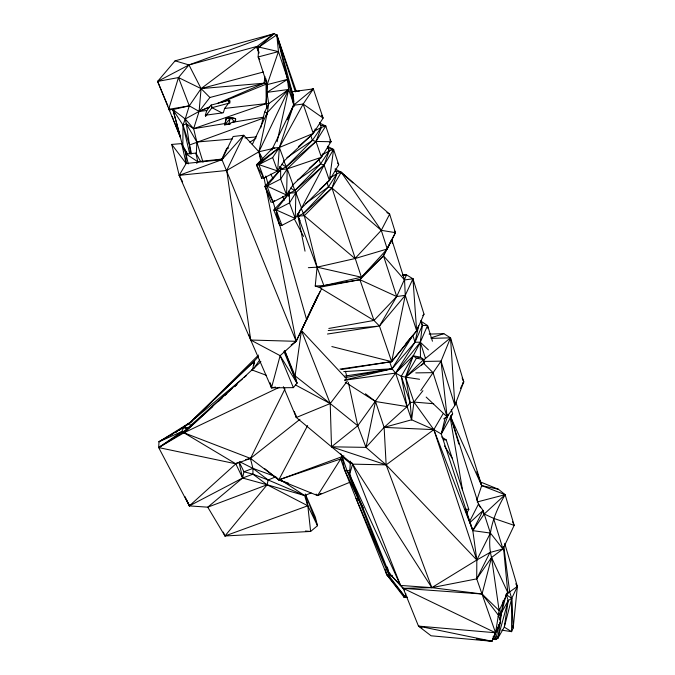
<?xml version="1.0" encoding="UTF-8"?>
<svg xmlns="http://www.w3.org/2000/svg" width="675" height="675" viewBox="0 0 675 675"><rect width="100%" height="100%" fill="white"/><g stroke="black" fill="none" stroke-linecap="round" stroke-linejoin="round"><path stroke-width="1.01" d="M503.795 546.632L509.676 591.857L511.726 598.413L511.583 631.657L501.761 630.146M350.418 461.152L349.566 474.533L389.019 573.075L403.228 588.338L418.475 626.113L431.097 635.799L491.94 641.25L495.551 632.762L476.719 578.863L476.82 560.005L472.821 530.634L441.29 433.991L445.129 417.96M266.988 108.523L266.22 103.596L266.001 78.806M476.39 639.065L491.94 641.25L495.551 632.762L499.137 610.58L507.786 592.523L491.543 557.499C485.823 535.857 494.167 513.278 505.128 494.674L498.471 489.282L480.043 481.798M283.812 160.827L287.204 168.893L286.58 195.05L273.046 202.002L270.945 202.188L264.862 186.258L280.631 169.56L286.04 166.928L316.001 141.455L325.763 126.023L319.562 123.01M327.426 146.306L333.602 149.453L324.101 165.054L294.722 190.671L289.297 193.227L273.822 210.035L279.737 225.509L281.939 225.34L295.27 218.438L295.878 192.637L292.587 184.832M167.923 105.975L157.613 81.405L188.975 64.943L273.907 33.75L201.082 88.602L189.295 105.848L185.22 118.977L186.342 123.854L193.649 128.672L266.22 103.596L267.165 84.637L278.446 51.604L276.784 34.796L273.907 33.75L175.095 60.834L157.613 81.405L180.436 137.396L174.049 121.196M343.879 455.895L342.115 456.638L340.723 458.949L344.478 469.716L386.724 574.653L404.148 597.299L405.574 597.518L405.734 593.384M196.298 154.432L196.855 142.02L193.649 128.672L185.22 118.977L172.893 109.578L168.666 109.35L178.487 77.566L188.975 64.943L256.542 46.533L278.446 51.604L293.161 95.42L293.549 105.266L279.374 147.471L277.644 170.986L263.9 177.989L261.605 178.217L256.483 164.827L272.616 148.213L293.549 105.266L313.343 88.906L323.106 118.074L313.259 133.447L284.259 160.844L277.644 170.986L258.795 164.59L256.483 164.827L263.9 177.989L258.795 164.59L279.374 147.471L313.259 133.447L315.284 128.857M235.567 120.749L235.642 118.943L234.208 118.268L230.386 117.492L226.37 118.007L224.691 124.909L230.648 123.879M273.907 33.75L258.635 47.351L258.162 56.97L267.165 84.637L266.22 103.596L224.648 108.439L223.332 112.767L205.504 115.214L205.689 116.108L211.958 107.688L228.8 103.224M191.7 421.47L159.005 441.762L158.684 447.576L189.338 505.896L207.765 507.178L267.114 484.768L304.611 495.517L311.133 492.961M253.884 365.411L254.146 361.26L258.407 356.602M492.868 639.284L495.855 639.554L497.939 638.12L498.091 636.027M335.078 168.986L341.238 172.277L389.652 214.127L395.44 232.664L383.484 255.791L359.918 279.695L319.233 287.356L315.233 286.04L317.09 267.173L304.315 215.722L301.084 208.06M266.676 81.118L266.389 84.046L267.165 84.637L287.533 79.372L276.784 34.796L258.635 47.351M504.689 543.35L517.388 586.457L513.169 628.045L511.583 631.657L504.292 627.134L508.199 600.539L506.208 594.608L511.726 598.413L513.169 628.045L512.595 626.037M217.721 103.343L264.136 83.194L264.912 76.351M432.456 341.212L427.545 325.519L421.225 321.393L422.348 325.443L420.306 342.242L420.457 357.126L423.689 359.539L424.642 362.492L421.664 365.099M267.114 114.581L268.718 103.629L266.929 92.374L287.533 79.372L294.368 105.967L293.549 105.266L292.216 91.707L313.343 88.906L303.168 104.051L279.374 147.471L272.658 157.553L258.795 164.59M515.734 583.765L517.388 586.457L511.726 598.413L504.292 627.134L497.939 638.12L503.297 600.353M317.917 295.355L301.421 330.497L330.218 403.549L331.518 446.808L365.993 447.382L384.126 427.393L411.607 419.791L413.961 402.081L405.548 377.148L413.227 355.843L420.306 342.242L427.545 325.519L422.348 325.443L415.007 342.2L395.584 373.073L357.75 425.773L331.518 446.808L296.333 417.488L283.373 386.691M389.779 573.1L389.315 576.163L405.574 597.518L407.531 597.358M252.695 369.411L254.146 361.26L189.068 423.335L183.592 427.486L159.005 441.762L181.845 431.544L184.908 431.291M423.394 361.167L423.689 359.539L416.416 358.197L413.227 355.843L395.584 373.073L344.689 380.219M498.842 624.552L495.855 639.554L492.834 638.888M499.829 619.557L506.208 594.608M450.664 416.948L481.688 485.603L505.128 494.674L514.164 525.361L502.959 548.961L489.949 552.504L476.82 560.005L386.151 464.873L365.993 447.382L375.494 401.507L365.462 393.795M287.533 79.372L288.622 89.471L267.368 112.548L258.913 151.774L260.938 162.076M281.104 480.144L304.611 495.517L307.817 505.778L317.486 525.724L305.311 493.999L315.326 517.126L317.486 525.724L310.635 531.444L224.952 535.967L207.765 507.178L242.595 478.027L243.953 471.766L239.228 462.147M277.104 141.716L288.622 89.471L266.929 92.374M418.627 325.823L415.007 342.2L392.057 368.786L344.63 380.033M223.349 532.119L224.952 535.967L267.114 484.768L268.177 479.993L275.881 476.727M260.677 127.896L264.617 112.151L268.718 103.629L288.622 89.471L294.368 105.967L294.148 104.051M493.13 638.212L500.614 621.802L498.479 615.271L482.043 594L491.543 557.499L502.959 548.961L493.526 518.307L484.245 514.013L483.199 512.207M321.612 288.655L296.173 341.322L280.133 355.657L271.477 387.838L293.397 387.644L296.983 383.138L295.093 375.857L284.808 350.781M497.939 638.12L508.199 600.539L511.726 598.413M235.642 118.943L234.984 121.255L228.555 123.871L228.707 124.419L230.386 117.492L234.782 121.905M230.555 117.998L226.538 118.505L226.336 118.041L224.691 124.909L230.555 117.998L234.208 118.268M387.307 567L389.019 573.075L403.228 588.338L431.798 587.647L476.719 578.863L491.543 557.499L499.137 610.58L482.043 594L431.798 587.647L400.545 585.428L349.566 474.533L352.603 464.138L351.582 462.324M417.741 327.088L416.652 330.843L391.669 361.657L341.212 369.546M280.336 223.493L279.737 225.509L276.033 209.849L289.297 193.227L295.878 192.637L324.101 165.054L329.164 150.922L327.864 147.082M288.402 196.256L289.297 193.227L288.698 191.211M280.041 171.534L280.631 169.56L279.965 166.598M221.932 112.868L211.958 107.688L210.853 105.258L206.803 110.523L205.352 115.172L205.689 116.108L205.335 115.231M305.024 251.168L297.945 216.051L299.801 210.094M476.795 500.276L481.688 485.603L455.878 402.114M297.219 214.152L297.945 216.051L304.315 215.722L331.982 188.03L336.859 173.737L335.281 169.062M402.393 275.096L406.536 274.868L412.957 278.792L424.001 314.162L416.652 330.843L391.669 361.657L389.711 361.96L392.057 368.786L395.584 373.073L411.607 419.791L433.822 429.637L441.29 433.991L448.259 414.585M265.942 116.421L267.368 112.548L264.617 112.151M261.605 178.217L262.313 176.285M271.907 150.154L272.616 148.213L279.374 147.471L284.259 160.844M274.32 200.424L273.046 202.002L264.862 186.258L266.971 186.064L280.648 179.069L287.204 168.893L316.001 141.455L321.249 127.474L319.587 122.555M429.123 334.108L443.846 333.669L450.537 337.837L463.733 381.873L454.857 405.354L447.103 416.888L443.694 418.871M402.342 275.147L406.536 274.868L396.714 296.544L379.451 326.05L391.669 361.657L339.998 369.073M448.183 414.155L447.103 416.888L426.178 397.077M330.885 176.656L329.383 180.444L301.531 208.102L295.27 218.438L276.033 209.849L273.822 210.035M420.787 390.563L441.053 361.142L450.537 337.837L431.123 338.377M287.483 119.787L293.549 105.266L303.168 104.051L323.106 118.074L321.646 115.307M322.988 153.537L321.427 157.267L293.017 184.807L286.58 195.05L266.971 186.064L280.631 169.56L287.204 168.893L321.427 157.267L331.012 141.725L325.763 126.023L320.768 125.288M299.945 419.327L250.526 458.418L235.803 463.801L158.684 447.576L181.845 431.544L183.592 427.486L189.304 427.613M422.035 627.902L418.475 626.113L495.551 632.762L500.614 621.802M318.001 295.262L296.173 341.322L291.111 344.933M394.419 230.825L395.44 232.664L387.248 248.982L361.429 277.223L359.918 279.695L323.89 285.601L315.233 286.04M252.315 144.475L267.368 112.548M320.017 291.49L306.627 319.688L276.159 212.465M288.622 89.471L258.913 151.774L226.741 170.463L179.179 175.34L171.737 144.416L181.634 143.598L187.777 154.541M285.01 388.884L250.526 458.418L245.641 459.608M331.838 346.553L391.669 361.657L405.27 295.321L404.553 279.948L391.711 239.414L383.484 255.791L361.429 277.223L323.89 285.601L319.233 287.356M460.477 388.353L463.733 381.873L462.147 378.017M476.719 578.863L489.949 552.504M431.798 587.647L386.151 464.873L331.518 446.808L352.603 464.138L431.798 587.647L476.82 560.005L490.396 533.064L483.072 510.477L478.482 504.09L450.579 416.112M502.959 548.961L490.396 533.064L472.821 530.634L483.072 510.477L469.749 522.728M469.665 521.362L478.482 504.09L480.575 507.701M466.813 513.219L468.804 509.355L446.226 439.906L441.737 436.978M297.38 180.242L320.549 163.932L324.101 165.054L301.531 208.102L295.878 192.637L289.507 202.905L276.033 209.849L281.939 225.34M307.64 425.528L278.783 479.883L317.554 495.568L349.726 482.33M498.175 616.393L501.027 613.558L508.199 600.539M441.29 433.991L452.647 413.851L451.263 409.523M400.545 585.428L352.603 464.138L386.151 464.873L384.126 427.393L407.084 406.595L401.279 376.253L413.227 355.843L420.457 357.126L416.416 358.197L405.548 377.148L410.155 402.612L411.607 419.791M443.095 413.758L433.822 429.637L386.151 464.873M323.89 285.601L297.945 216.051L303.159 213.73L331.982 188.03L341.238 172.277L352.89 182.908M263.326 160.144L258.913 151.774L243.776 135.262L221.982 159.646L186.148 163.493L181.634 143.598L185.979 153.925L186.148 163.493L179.179 175.34L271.477 387.838L275.56 387.087M196.72 163.434L197.741 161.696L195.936 153.149L185.979 153.925L188.257 163.898M327.662 148.517L333.602 149.453L338.715 164.742L329.383 180.444L319.587 189.574M428.397 349.869L420.306 342.242L415.007 342.2L412.805 335.382L392.057 368.786L345.127 377.62M316.111 494.083L317.554 495.568L340.723 458.949L342.09 460.477M303.159 213.73L328.463 186.865L336.859 173.737L341.238 172.277L381.274 230.327L387.248 248.982L355.008 258.559L317.09 267.173L308.357 267.688M290.571 188.047L294.722 190.671L320.549 163.932L329.164 150.922L333.602 149.453L329.383 180.444L324.101 165.054M506.056 595.046L507.786 592.523L509.676 591.857L517.388 586.457M281.855 164.227L286.04 166.928L312.415 140.349L321.249 127.474L325.763 126.023M253.699 368.702L259.613 360.07M345.271 382.21L375.494 401.507L407.084 406.595L410.155 402.612L413.961 402.081L433.822 429.637L472.821 530.634L484.245 514.013L505.128 494.674L477.141 501.972M224.648 108.439L230.209 101.056L228.842 100.415L229.795 102.963L228.639 100.44M294.359 411.531L296.333 417.488L330.218 403.549L347.288 381.122M462.476 383.501L463.733 381.873M221.307 102.389L266.389 84.046L264.136 83.194L209.891 97.495L199.1 111.417L193.649 128.672L224.741 123.559M422.913 390.707L413.961 402.081L433.704 403.718M450.74 416.23L452.647 413.851M422.736 315.655L424.001 314.162M406.012 343.195L412.805 335.382M328.835 328.455L373.992 320.448L396.714 296.544L405.27 295.321L412.957 278.792L404.553 279.948L383.484 255.791L396.714 296.544L359.918 279.695L373.992 320.448L379.451 326.05L405.27 295.321L416.652 330.843L412.957 278.792L413.564 282.825M183.997 426.811L190.105 422.828L258.508 355.075M423.689 359.539L405.548 377.148L401.279 376.253L395.584 373.073L420.306 342.242L425.351 357.995M190.105 422.828L192.367 420.652M194.628 418.483L211.958 401.819M214.971 398.925L254.146 361.26L254.205 363.336M232.208 388.479L183.001 432.236L158.684 447.576L183.946 432.793L260.904 361.657M309.142 168.463L321.427 157.267L316.001 141.455L312.415 140.349L286.9 157.655M181.845 431.544L183.946 432.793L212.777 406.569M218.227 401.608L222.126 398.064M225.239 395.229L226.8 393.812M234.588 386.724L236.925 384.598M184.874 496.471L189.338 505.896L237.305 462.535M298.375 146.703L313.259 133.447L303.168 104.051M234.546 386.404L236.891 384.32M183.895 426.769L189.068 423.335L242.325 378.97M243.937 377.629L246.358 375.612M423.411 360.155L450.537 337.837L454.857 405.354L441.053 361.142L423.841 361.437M506.9 594.059L509.676 591.857L506.537 593.806M223.484 157.84L219.012 160.439M424.642 362.492L405.548 377.148L419.572 379.282M506.343 593.62L507.786 592.523L503.423 546.767M256.483 164.827L279.374 147.471M305.775 203.437L328.463 186.865L331.982 188.03L381.274 230.327L395.44 232.664M178.715 430.203L182.166 427.916M178.765 430.228L182.25 427.95M249.834 142.197L255.867 138.383M317.554 495.568L321.072 493.391M330.632 177.559L336.859 173.737M329.366 142.712L331.012 141.725L329.923 139.944M321.865 155.09L329.164 150.922M159.005 441.762L168.058 436.649M169.872 435.628L172.589 434.093M313.478 131.591L321.249 127.474M186.308 499.213L189.338 505.896L242.595 478.027L252.939 474.188L268.177 479.993L304.611 495.517M305.438 531.023L310.635 531.444L307.817 505.778L267.114 484.768L242.595 478.027L235.803 463.801L183.946 432.793L279.307 387.307M220.075 160.507L221.982 159.646L233.137 136.51L243.776 135.262L226.741 170.463L250.712 340.031L280.133 355.657L296.983 383.138L284.707 350.84M209.63 106.844L199.1 111.417L185.22 118.977L183.001 125.103L182.849 146.534L172.893 109.578L189.295 105.848L199.1 111.417L206.803 110.523M209.309 107.266L199.1 111.417L201.082 88.602L188.975 64.943L175.095 60.834M190.536 153.959L189.489 144.998L263.25 118.184M203.006 162.152L196.855 142.02L186.342 123.854L183.001 125.103L172.893 109.578L180.571 137.371M350.814 463.809L342.115 456.638L278.783 479.883L250.526 458.418L183.946 432.793M224.952 535.967L307.817 505.778L305.522 494.986M340.723 458.949L278.783 479.883L264.819 468.737M431.047 337.804L443.846 333.669M311.428 89.513L313.343 88.906M498.218 614.436L501.027 613.558L499.492 608.833M211.275 105.047L211.958 107.688L211.275 105.047L228.808 100.398L229.795 102.963M340.85 453.786L342.115 456.638L344.478 469.716L347.161 471.049L349.92 470.247M263.452 71.997L201.082 88.602L178.487 77.566L157.613 81.405M278.446 51.604L258.162 56.97L259.732 59.527M392.352 575.362L389.315 576.163L386.724 574.653L385.239 569.607M274.759 148.095L258.913 151.774L261.495 160.878M232.453 122.285L263.098 117.248M406.164 596.978L404.148 597.299L403.616 595.291M344.798 376.085L392.057 368.786L343.752 371.613M327.459 334.041L379.451 326.05L328.219 330.531M402.781 275.366L406.536 274.868M224.488 124.403L228.488 123.896L228.707 124.419L228.555 123.871M228.656 148.078L226.749 148.297L221.864 159.097L197.741 161.696L185.979 153.925M406.181 597.08L404.148 597.299L407.194 597.13M264.136 83.194L201.082 88.602L209.891 97.495M196.855 142.02L232.352 138.982M244.882 137.911L256.365 136.932M299.363 91.142L292.216 91.707L293.161 95.42L276.784 34.796L296.3 91.437M415.783 372.895L433.029 372.642L447.103 416.888L441.053 361.142M443.441 439.872L446.226 439.906M266.22 103.596L268.718 103.629M316.001 141.455L331.012 141.725M263.976 177.525L296.173 341.322L250.712 340.031L249.159 335.019M468.804 509.355L465.185 509.212L472.821 530.634M404.418 589.984L403.228 588.338L482.043 594M335.348 171.264L341.238 172.277M498.977 613.145L501.027 613.558M418.475 626.113L491.94 641.25M498.471 489.282L481.688 485.603L476.761 471.817M317.09 267.173L361.429 277.223L331.982 188.03M267.114 484.768L252.939 474.188L243.953 471.766L252.931 468.399L273.966 476.027M288.546 483.207L278.783 479.883L276.463 477.352M493.526 518.307L514.164 525.361L512.511 521.564M266.338 375.283L251.699 369.858L252.509 370.423M403.228 588.338L495.551 632.762M239.684 461.725L252.931 468.399L268.177 479.993M363.251 507.862L358.636 499.669L355.987 498.293L389.315 576.163L347.161 471.049L342.115 456.638M183.592 427.486L187.253 429.427M295.405 384.927L330.218 403.549L357.75 425.773L365.993 447.382M386.885 212.6L389.652 214.127L381.274 230.327L355.008 258.559L304.315 215.722M320.127 287.896L373.992 320.448M330.218 403.549L295.093 375.857L301.421 330.497L346.494 378.759M493.028 636.803L495.855 639.554L494.665 633.386M423.217 362.863L433.029 372.642M386.724 574.653L405.574 597.518M349.566 474.533L350.857 476.145M347.161 471.049L349.718 474.306M171.737 144.416L186.148 163.493M189.068 423.335L190.612 425.503M444.496 445.939L452.149 458.139M337.643 162.987L338.715 164.742M183.381 147.437L187.633 154.634M195.936 153.149L200.45 161.224M182.621 181.811L179.179 175.34L221.982 159.646L296.173 341.322M270.692 174.108L273.147 178.757M282.471 196.433L284.437 200.154M294.249 218.767L303.573 236.444M344.478 469.716L358.636 499.669M297.945 216.051L300.08 220.835M297.996 213.528L299.236 216.422M258.989 52.27L256.542 46.533L258.947 53.241M168.716 107.873L169.906 110.708L168.666 109.35L189.295 105.848L178.487 77.566M178.192 130.469L179.373 133.287M172.893 109.578L174.479 113.375M280.133 355.657L293.397 387.644M283.905 351.321L296.983 383.138M172.167 116.429L173.298 119.289M226.344 118.007L226.538 118.505M188.207 502.985L189.338 505.896M266.971 186.064L273.046 202.002M272.658 157.553L277.644 170.986M295.27 218.438L289.507 202.905L289.297 193.227L288.579 191.278M279.644 166.885L280.631 169.56L280.648 179.069L286.58 195.05L286.546 193.118M287.204 168.893L293.017 184.807M310.702 135.405L312.415 140.349M318.887 159.106L320.549 163.932M326.835 182.166L328.463 186.865M401.279 376.253L410.155 402.612M375.494 401.507L384.126 427.393L433.822 429.637L476.82 560.005M276.784 34.796L295.363 91.893M191.59 153.984L189.489 144.998L183.001 125.103L189.683 153.765M420.812 320.591L422.348 325.443M450.503 416.121L458.857 444.158M265.807 176.048L268.11 184.14M272.995 201.344L275.299 209.436M281.357 167.628L281.922 169.611M345.406 371.25L346.807 376.27M270.143 382.767L271.477 387.838L270.877 384.733M250.282 457.903L252.931 468.399L252.939 474.188M295.582 414.467L296.333 417.488M239.026 462.265L242.595 478.027M348.359 382.312L357.75 425.773M391.711 239.414L392.42 243.481M450.191 417.302L462.485 489.915M186.342 123.854L189.489 144.998M427.545 325.519L428.001 328.632M305.438 495.028L305.699 497.095M293.49 98.297L293.929 102.128M176.993 431.35L175.264 432.498L177.019 431.367"/></g></svg>
